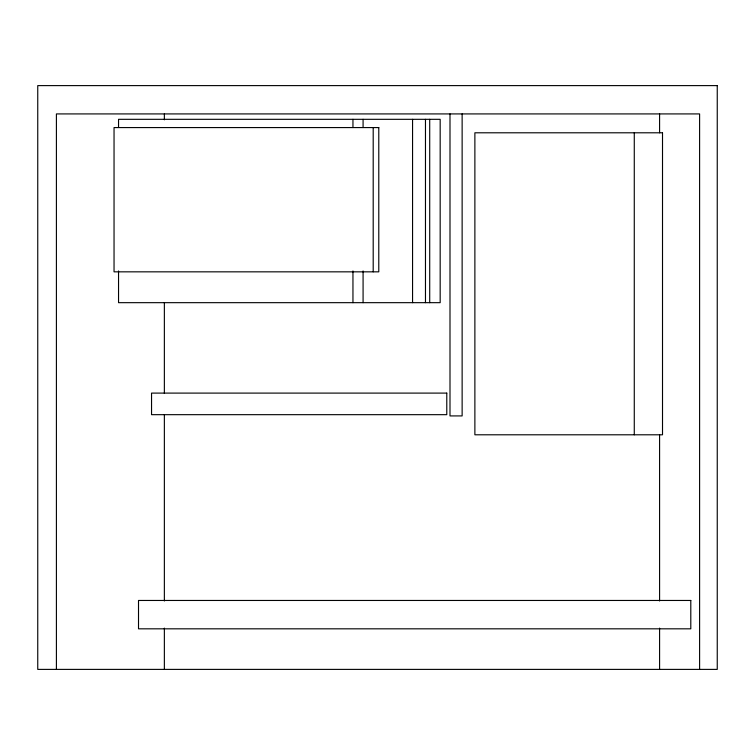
<?xml version="1.0" encoding="UTF-8"?>
<svg xmlns="http://www.w3.org/2000/svg" width="755" height="755" viewBox="0 0 755 755"><rect width="100%" height="100%" fill="white"/><g stroke="black" fill="none" stroke-linecap="round" stroke-linejoin="round"><path stroke-width="1.13" d="M699.602 669.392L699.602 113.92L56.408 113.92L56.408 669.392M659.587 113.92L659.587 132.795M659.587 434.701L659.587 600.989M659.587 628.113L659.587 669.392M634.276 132.795L634.276 434.795M462.135 113.92L462.135 415.92L449.999 415.92L449.999 113.92M429.708 119.318L429.708 302.67M425.471 119.318L425.471 302.67M412.56 119.318L412.56 302.67M373.197 127.576L373.197 271.838M363.079 119.318L363.079 127.548M363.079 270.941L363.079 302.67M352.953 119.318L352.953 127.548M352.953 270.941L352.953 302.67M164.363 113.92L164.363 119.818M164.363 302.613L164.363 393.421M164.363 414.655L164.363 600.989M164.363 628.113L164.363 669.392M118.544 127.548L118.544 119.318L440.174 119.318L440.174 302.67L118.544 302.67L118.544 270.941M717.25 85.608L37.75 85.608L37.75 669.392L717.25 669.392L717.25 85.608M378.784 127.576L114.043 127.576L114.043 271.838L378.784 271.838L378.784 127.576M662.512 132.795L474.876 132.795L474.876 434.795L662.512 434.795L662.512 132.795M446.781 393.1L151.547 393.1L151.547 414.674L446.781 414.674L446.781 393.1M690.797 600.461L138.514 600.461L138.514 628.821L690.797 628.821L690.797 600.461"/></g></svg>
